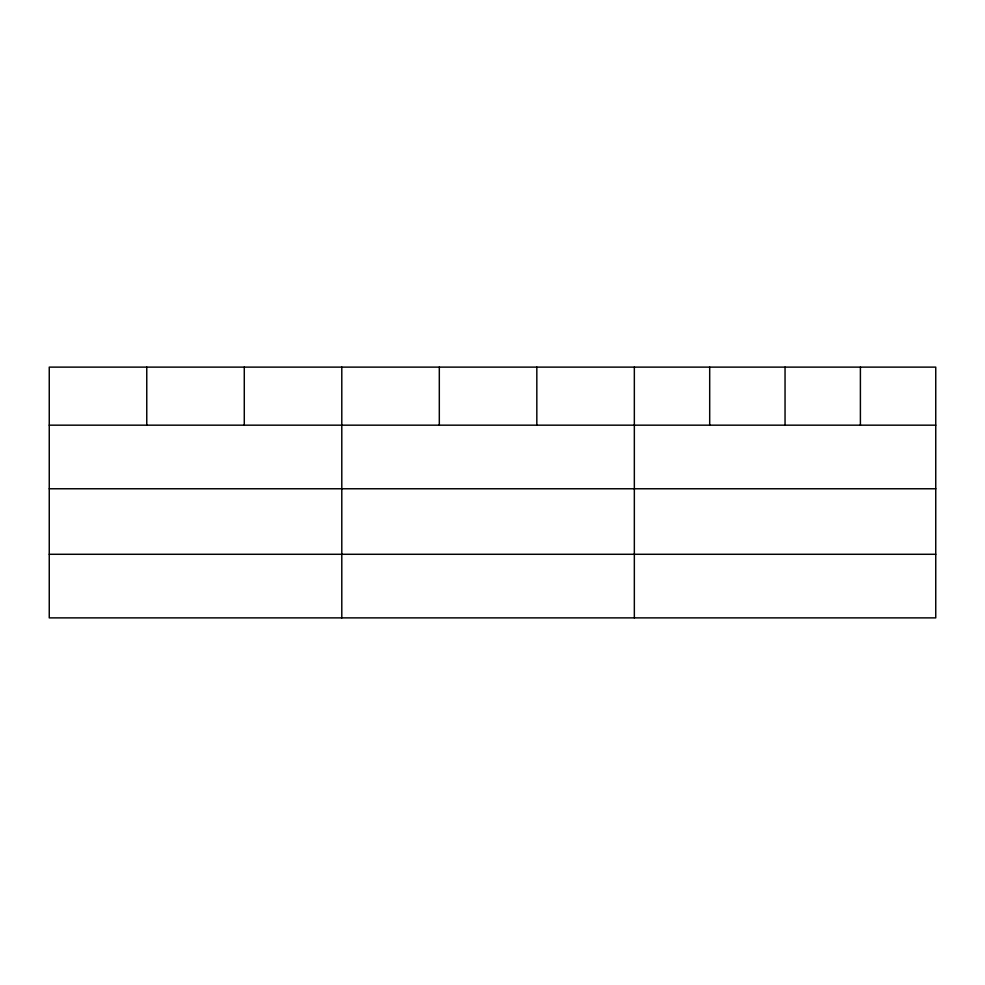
<?xml version="1.0" encoding="UTF-8"?>
<svg xmlns="http://www.w3.org/2000/svg" width="985" height="985" viewBox="0 0 985 985"><rect width="100%" height="100%" fill="white"/><g stroke="black" fill="none" stroke-linecap="round" stroke-linejoin="round"><path stroke-width="1.48" d="M935.75 488.769L935.75 367.122L49.25 367.122L49.25 617.878L935.75 617.878L935.75 488.769L49.25 488.769M49.25 425.175L935.75 425.175M49.25 554.284L935.75 554.284M860.397 367.122L860.397 425.175M785.045 367.122L785.045 425.175M709.692 367.122L709.692 425.175M634.34 367.122L634.34 617.878M536.825 367.122L536.825 425.175M439.31 367.122L439.31 425.175M341.795 367.122L341.795 617.878M244.28 367.122L244.28 425.175M146.765 367.122L146.765 425.175"/></g></svg>
